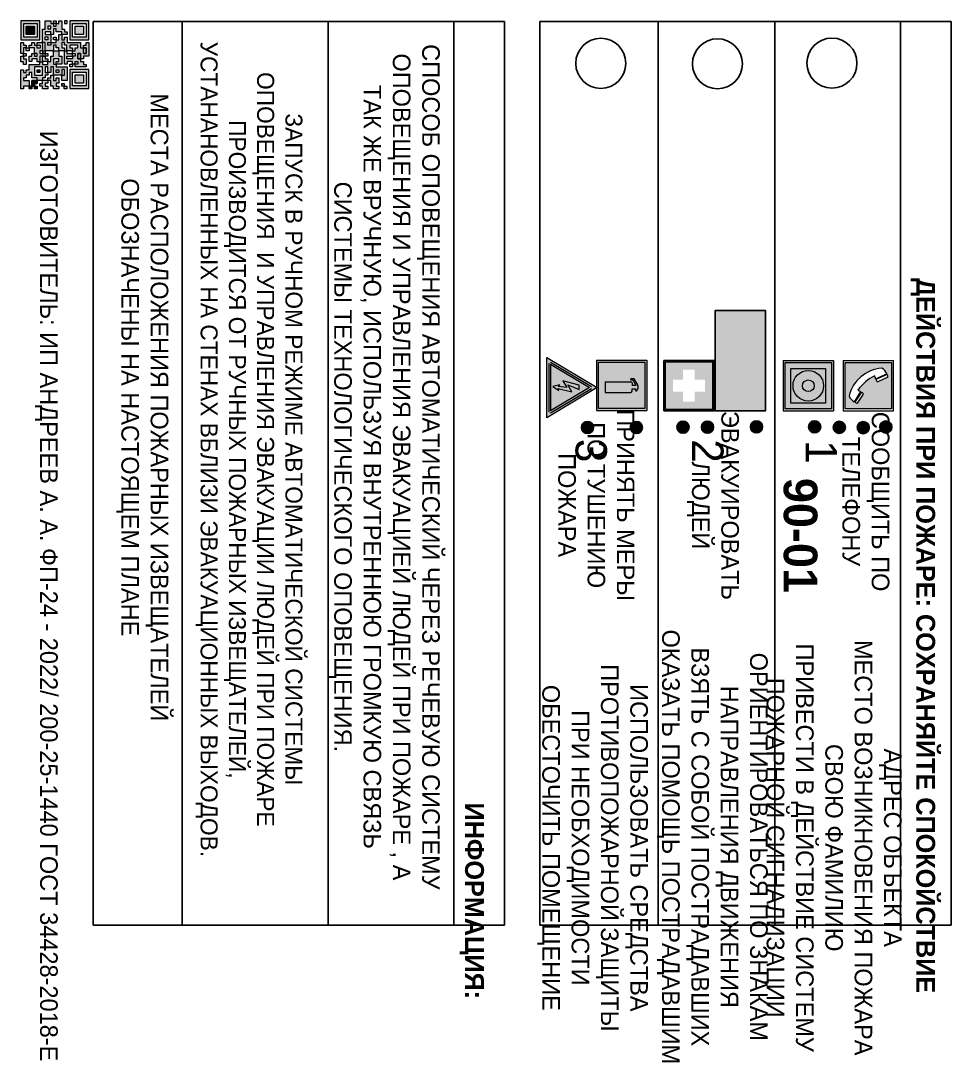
# Model space of a CAD drawing. Header units: millimetres. Extents: x 13114 to 67229, y 22859 to 38520.
# Drawn here: x 17780.3 to 17928.4, y 30701.9 to 30867.6 of the extents above; entities that cross this region are included whole.
import ezdxf

# ---------------------------------------------------------------- set-up
doc = ezdxf.new("R2010")
doc.units = ezdxf.units.MM
doc.styles.add('обычный', font='arial.ttf')

# ---------------------------------------------------------------- blocks, each defined once
blk = doc.blocks.new('A$C3E6D3DDE')
at = {"lineweight": 5}
h = blk.add_hatch(color=40, dxfattribs=at)
h.paths.add_polyline_path([(24.1, 1.45), (16.46, -11.35), (31.74, -11.35)])
h.paths.add_polyline_path([(24.09, -0.46), (30.03, -10.41), (18.14, -10.41)], flags=16)
h.paths.add_polyline_path([(24.54, -3.08), (23.41, -6.02), (25.13, -5.01), (24.33, -8.5), (24.82, -8.27), (23.79, -9.86), (23.4, -8.04), (23.8, -8.43), (24.04, -6.29), (22.39, -7.25), (23.44, -3.08)], flags=0)
h = blk.add_hatch(color=256, dxfattribs=at)
h.paths.add_polyline_path([(24.37, 0.03, 0.567511), (23.82, 0.03), (17.59, -10.4, 0.582454), (17.86, -10.88), (30.32, -10.88, 0.582149), (30.6, -10.4)])
h.paths.add_polyline_path([(24.09, -0.46), (18.14, -10.41), (30.03, -10.41)], flags=16)
h.paths.add_polyline_path([(24.54, -3.08), (23.41, -6.02), (25.13, -5.01), (24.33, -8.5), (24.82, -8.27), (23.79, -9.86), (23.4, -8.04), (23.8, -8.43), (24.04, -6.29), (22.39, -7.25), (23.44, -3.08)], flags=0)
h = blk.add_hatch(color=40, dxfattribs=at)
h.paths.add_polyline_path([(24.09, -0.46), (18.14, -10.41), (30.03, -10.41)])
h.paths.add_polyline_path([(24.82, -8.27), (23.79, -9.86), (23.4, -8.04), (23.8, -8.43), (24.04, -6.29), (22.39, -7.25), (23.44, -3.08), (24.54, -3.08), (23.41, -6.02), (25.13, -5.01), (24.33, -8.5)], flags=16)
at = {"color": 40, "lineweight": 5}
for p, q in [((16.46, -11.35), (24.1, 1.45)), ((24.1, 1.45), (31.74, -11.35))]:
    blk.add_line(p, q, dxfattribs=at)
at = {"lineweight": 5}
for p, q in [((17.59, -10.4), (23.82, 0.03)), ((24.37, 0.03), (30.6, -10.4)), ((18.14, -10.41), (24.09, -0.46)), ((24.09, -0.46), (30.03, -10.41)), ((23.44, -3.08), (22.39, -7.25)), ((23.41, -6.02), (24.54, -3.08)), ((25.13, -5.01), (23.41, -6.02)), ((24.54, -3.08), (23.44, -3.08)), ((24.33, -8.5), (25.13, -5.01)), ((22.39, -7.25), (24.04, -6.29)), ((24.04, -6.29), (23.8, -8.43)), ((18.14, -10.41), (30.03, -10.41)), ((23.8, -8.43), (23.4, -8.04)), ((23.4, -8.04), (23.79, -9.86)), ((23.79, -9.86), (24.82, -8.27)), ((24.82, -8.27), (24.33, -8.5)), ((17.86, -10.88), (30.32, -10.88))]:
    blk.add_line(p, q, dxfattribs=at)
at = {"color": 50, "lineweight": 5}
blk.add_line((31.74, -11.35), (16.46, -11.35), dxfattribs=at)
blk = doc.blocks.new('A$C456E1F9C')
at = {"lineweight": 5}
h = blk.add_hatch(color=242, dxfattribs=at)
h.paths.add_polyline_path([(0.51, -1.47), (0.51, -13.26), (12.29, -13.26), (12.29, -1.47)])
h.paths.add_polyline_path([(5.42, -4.95, -0.254479), (4.78, -5.4), (3.52, -2.53, -0.209735), (4.23, -2.4)], flags=16)
h.paths.add_polyline_path([(8.53, -8.6), (10.87, -10.17), (10.54, -10.76), (8.03, -9.13, -0.192251)], flags=16)
h.paths.add_polyline_path([(4.61, -5.49, 0.005518), (3.87, -5.72, 0.128647), (7.49, -10.01, 0.00809), (7.83, -9.33), (10.47, -10.97, -0.16736), (8.99, -12.25, -0.327862), (1.95, -3.95, -0.166952), (3.36, -2.62)], flags=16)
at = {"color": 242, "lineweight": 5}
for p, q in [((0, -13.77), (0, -0.97)), ((12.8, -0.97), (0, -0.97)), ((4.61, -5.49), (3.36, -2.62)), ((3.52, -2.53), (4.78, -5.4)), ((4.23, -2.4), (5.42, -4.95)), ((12.8, -13.77), (12.8, -0.97)), ((7.83, -9.33), (10.47, -10.97)), ((8.03, -9.13), (10.54, -10.76)), ((10.81, -10.12), (8.53, -8.6)), ((10.54, -10.76), (10.8, -10.3)), ((10.8, -10.3), (10.81, -10.12)), ((0, -13.77), (12.8, -13.77))]:
    blk.add_line(p, q, dxfattribs=at)
blk.add_lwpolyline([(0.51, -1.47), (12.29, -1.47), (12.29, -13.26), (0.51, -13.26)], close=True, dxfattribs=at)
for centre, radius, start, end in [((4.59, -5.34), 2.99, 114.2845, 152.1974), ((4.02, -3.27), 0.891, 76.3284, 123.7092), ((11.12, -3.31), 9.19, 183.9915, 256.6009), ((4.68, -4.59), 0.824, 276.9621, 334.0723), ((14.98, -39.1), 35.17, 107.1487, 108.4135), ((13.86, -0.94), 11.08, 205.5536, 234.8762), ((-13.31, 0.8), 23.44, 332.5487, 334.4027), ((8.94, -9.5), 0.989, 114.4092, 157.9388), ((7.87, -9.46), 3, 291.9291, 329.9329)]:
    blk.add_arc(centre, radius, start, end, dxfattribs=at)
blk = doc.blocks.new('A$C54414219')
at = {"true_color": 0xffffff}
h = blk.add_hatch(color=7, dxfattribs=at)
h.paths.add_polyline_path([(2.39, -9.45), (2.39, -18.3), (11.23, -18.3), (11.23, -9.45)], flags=0)
h.paths.add_polyline_path([(10.71, -13.87, -1), (2.92, -13.87, -1)], flags=0)
h.paths.add_polyline_path([(8.3, -13.87, -1), (5.33, -13.87, -1)], flags=0)
h.paths.add_polyline_path([(0.41, -7.47), (0.41, -20.27), (13.21, -20.27), (13.21, -7.47)])
h.paths.add_polyline_path([(0.92, -19.77), (12.71, -19.77), (12.71, -7.98), (0.92, -7.98)], flags=16)
h.paths.add_polyline_path([(11.23, -9.45), (11.23, -18.3), (2.39, -18.3), (2.39, -9.45)], flags=0)
at = {"lineweight": 5}
h = blk.add_hatch(color=242, dxfattribs=at)
h.paths.add_polyline_path([(12.71, -7.98), (0.92, -7.98), (0.92, -19.77), (12.71, -19.77)])
h.paths.add_polyline_path([(11.23, -18.3), (2.39, -18.3), (2.39, -9.45), (11.23, -9.45)], flags=16)
h.paths.add_polyline_path([(10.71, -13.87, -1), (2.92, -13.87, -1)], flags=0)
h.paths.add_polyline_path([(8.3, -13.87, -1), (5.33, -13.87, -1)], flags=0)
at = {"true_color": 0xffffff}
h = blk.add_hatch(color=7, dxfattribs=at)
h.paths.add_polyline_path([(2.39, -9.45), (2.39, -18.3), (11.23, -18.3), (11.23, -9.45)])
h.paths.add_polyline_path([(10.71, -13.87, -1), (2.92, -13.87, -1)], flags=16)
h.paths.add_polyline_path([(8.3, -13.87, -1), (5.33, -13.87, -1)], flags=0)
at = {"lineweight": 5}
h = blk.add_hatch(color=242, dxfattribs=at)
h.paths.add_polyline_path([(2.92, -13.87, 1), (10.71, -13.87, 1)])
h.paths.add_polyline_path([(8.3, -13.87, -1), (5.33, -13.87, -1)], flags=16)
at = {"color": 242, "lineweight": 5}
for p, q in [((0.41, -20.27), (0.41, -7.47)), ((0.41, -7.47), (13.21, -7.47)), ((0.41, -7.47), (13.21, -7.47)), ((13.21, -20.27), (13.21, -7.47)), ((0.41, -20.27), (13.21, -20.27))]:
    blk.add_line(p, q, dxfattribs=at)
for points in [[(0.92, -7.98), (12.71, -7.98), (12.71, -19.77), (0.92, -19.77)], [(2.39, -9.45), (11.23, -9.45), (11.23, -18.3), (2.39, -18.3)]]:
    blk.add_lwpolyline(points, close=True, dxfattribs=at)
for radius in [3.89, 1.49]:
    blk.add_circle((6.81, -13.87), radius, dxfattribs=at)
blk = doc.blocks.new('A$C32E8229D')
at = {"true_color": 0xffffff}
blk.add_hatch(color=7, dxfattribs=at).paths.add_polyline_path([(0, 0), (0, -8), (16, -8), (16, 0)])
h = blk.add_hatch(color=126)
h.paths.add_polyline_path([(0.2, -0.2), (15.8, -0.2), (15.8, -7.8), (0.2, -7.8)])
h.paths.add_polyline_path([(13.49, -2.05), (12.08, -2.05), (11.37, -2.63, 0.162397), (11.29, -2.84), (11.29, -3.63), (10.35, -3.63), (10.35, -4.05), (11.68, -4.05), (11.68, -3.48), (12.26, -4.28), (11.29, -5.1), (11.29, -6.78), (11.85, -6.78), (11.85, -5.44), (12.8, -4.64), (12.8, -5.94), (14.46, -5.94), (14.46, -5.39), (13.45, -5.39), (13.45, -3.97), (12.46, -2.59), (13.15, -2.59), (13.69, -3.34), (14.18, -3)], flags=16)
h.paths.add_polyline_path([(10.74, -1.82, 1), (11.8, -1.82, 1)], flags=16)
h.paths.add_polyline_path([(9.39, -3.59), (5.99, -3.59), (6.56, -3.03), (5.91, -3.03), (5.1, -3.83), (5.91, -4.64), (6.56, -4.64), (5.99, -4.09), (9.39, -4.09)], flags=16)
h.paths.add_polyline_path([(4.29, -1.08), (1.72, -1.08), (1.72, -6.6), (4.29, -6.6)], flags=16)
at = {"color": 126}
blk.add_lwpolyline([(16, -8), (0, -8), (0, 0), (16, 0)], close=True, dxfattribs=at)
blk = doc.blocks.new('A$C18900ED3')
h = blk.add_hatch(color=126)
h.paths.add_polyline_path([(-0.18, -0.18), (-7.02, -0.18), (-7.02, -7.02), (-0.18, -7.02)])
h.paths.add_polyline_path([(-5.89, -4.46), (-5.89, -2.77), (-4.46, -2.77), (-4.46, -1.31), (-2.77, -1.31), (-2.77, -2.77), (-1.33, -2.77), (-1.33, -4.46), (-2.77, -4.46), (-2.77, -5.89), (-4.46, -5.89), (-4.46, -4.46)], flags=16)
at = {"color": 126}
for p, q in [((-7.2, 0), (-7.2, -7.2)), ((0, 0), (-7.2, 0)), ((0, -7.2), (0, 0)), ((-7.02, -7.02), (-7.02, -0.18)), ((-7.02, -0.18), (-0.18, -0.18)), ((-0.18, -0.18), (-0.18, -7.02)), ((-7.2, -7.2), (0, -7.2)), ((-0.18, -7.02), (-7.02, -7.02))]:
    blk.add_line(p, q, dxfattribs=at)
blk = doc.blocks.new('A$C3AD82952')
at = {"true_color": 0xf5f5ff}
h = blk.add_hatch(color=7, dxfattribs=at)
h.dxf.hatch_style = 1
h.paths.add_polyline_path([(8.21, 8.73, 0.414214), (7.89, 9.05), (7.22, 9.05), (7.22, 9.92), (7.59, 9.92, 1), (7.57, 10.36), (7.22, 10.36), (7.22, 10.6), (6.43, 10.6), (6.43, 10.36), (6.01, 10.36), (4.74, 9.59), (4.74, 8.69), (4.98, 8.73), (4.98, 9.26), (6.12, 9.91), (6.43, 9.91), (6.43, 9.05), (5.76, 9.05, 0.414214), (5.44, 8.73), (5.44, 2.2), (8.21, 2.2)], flags=0)
h.paths.add_polyline_path([(12.8, 12.8), (0, 12.8), (0, 0), (12.8, 0)])
h.paths.add_polyline_path([(0.51, 12.29), (12.29, 12.29), (12.29, 0.51), (0.51, 0.51)], flags=16)
h.paths.add_polyline_path([(4.74, 9.59), (6.01, 10.36), (6.43, 10.36), (6.43, 10.6), (7.22, 10.6), (7.22, 10.36), (7.59, 10.36, -0.94586), (7.59, 9.92), (7.22, 9.92), (7.22, 9.05), (7.89, 9.05, -0.414214), (8.21, 8.73), (8.21, 2.2), (5.44, 2.2), (5.44, 8.73, -0.414214), (5.76, 9.05), (6.43, 9.05), (6.43, 9.91), (6.12, 9.91), (4.98, 9.26), (4.98, 8.73), (4.74, 8.69)], flags=0)
h = blk.add_hatch(color=242)
h.dxf.hatch_style = 1
h.paths.add_polyline_path([(12.29, 12.29), (0.51, 12.29), (0.51, 0.51), (12.29, 0.51)])
h.paths.add_polyline_path([(4.74, 8.69), (4.74, 9.59), (6.01, 10.36), (6.43, 10.36), (6.43, 10.6), (7.22, 10.6), (7.22, 10.36), (7.59, 10.36, -0.94586), (7.59, 9.92), (7.22, 9.92), (7.22, 9.05), (7.89, 9.05, -0.414214), (8.21, 8.73), (8.21, 2.2), (5.44, 2.2), (5.44, 8.73, -0.414214), (5.76, 9.05), (6.43, 9.05), (6.43, 9.91), (6.12, 9.91), (4.98, 9.26), (4.98, 8.73)], flags=16)
h = blk.add_hatch(color=7, dxfattribs=at)
h.dxf.hatch_style = 1
h.paths.add_polyline_path([(8.21, 8.73, 0.414214), (7.89, 9.05), (7.22, 9.05), (7.22, 9.92), (7.59, 9.92, 1), (7.57, 10.36), (7.22, 10.36), (7.22, 10.6), (6.43, 10.6), (6.43, 10.36), (6.01, 10.36), (4.74, 9.59), (4.74, 8.69), (4.98, 8.73), (4.98, 9.26), (6.12, 9.91), (6.43, 9.91), (6.43, 9.05), (5.76, 9.05, 0.414214), (5.44, 8.73), (5.44, 2.2), (8.21, 2.2)])
at = {"color": 242, "lineweight": 5}
for p, q in [((0, 0), (0, 12.8)), ((0, 12.8), (12.8, 12.8)), ((12.8, 0), (12.8, 12.8)), ((6.01, 10.36), (4.74, 9.59)), ((4.74, 9.59), (4.74, 8.69)), ((4.74, 8.69), (4.98, 8.73)), ((4.98, 9.26), (6.12, 9.91)), ((4.98, 8.73), (4.98, 9.26)), ((5.44, 2.2), (5.44, 8.73)), ((5.76, 9.05), (6.43, 9.05)), ((6.01, 10.36), (6.43, 10.36)), ((6.12, 9.91), (6.43, 9.91)), ((7.22, 10.6), (6.43, 10.6)), ((6.43, 10.6), (6.43, 10.36)), ((6.43, 9.91), (6.43, 9.05)), ((7.22, 10.36), (7.22, 10.6)), ((7.59, 10.36), (7.22, 10.36)), ((7.22, 9.05), (7.22, 9.92)), ((7.59, 9.92), (7.22, 9.92)), ((7.89, 9.05), (7.22, 9.05)), ((8.21, 2.2), (8.21, 8.73)), ((0, 0), (12.8, 0)), ((5.44, 2.2), (8.21, 2.2))]:
    blk.add_line(p, q, dxfattribs=at)
blk.add_lwpolyline([(0.51, 12.29), (12.29, 12.29), (12.29, 0.51), (0.51, 0.51)], close=True, dxfattribs=at)
for centre, radius, start, end in [((5.76, 8.73), 0.32, 90, 180), ((7.58, 10.14), 0.223, 273.1875, 86.8125), ((7.89, 8.73), 0.32, 0, 90)]:
    blk.add_arc(centre, radius, start, end, dxfattribs=at)
blk = doc.blocks.new('QR')
at = {"lineweight": 0}
h = blk.add_hatch(color=256, dxfattribs=at)
h.dxf.hatch_style = 1
h.paths.add_polyline_path([(9241.16, 2687.38), (9242.01, 2687.38), (9242.01, 2687.83), (9241.59, 2687.83), (9241.59, 2688.68), (9239.45, 2688.68), (9239.45, 2688.25), (9239.86, 2688.25), (9239.86, 2687.83), (9240.29, 2687.83), (9240.29, 2688.25), (9241.16, 2688.25), (9241.16, 2687.83), (9240.29, 2687.83), (9240.29, 2687.38), (9239.45, 2687.38), (9239.45, 2685.22), (9238.57, 2685.22), (9238.57, 2684.8), (9239.02, 2684.8), (9239.02, 2684.37), (9238.13, 2684.37), (9238.13, 2683.92), (9239.02, 2683.92), (9239.02, 2683.5), (9239.44, 2683.5), (9239.44, 2682.64), (9239.87, 2682.64), (9239.87, 2682.18), (9239.44, 2682.18), (9239.44, 2682.64), (9238.13, 2682.64), (9238.13, 2681.76), (9237.71, 2681.76), (9237.71, 2682.64), (9238.13, 2682.64), (9238.13, 2683.07), (9237.27, 2683.07), (9237.27, 2683.51), (9237.71, 2683.51), (9237.71, 2684.37), (9238.13, 2684.37), (9238.13, 2685.22), (9237.71, 2685.22), (9237.71, 2684.8), (9237.28, 2684.8), (9237.28, 2684.38), (9235.98, 2684.38), (9235.98, 2683.92), (9236.4, 2683.92), (9236.4, 2683.49), (9236.84, 2683.49), (9236.84, 2683.07), (9236.4, 2683.07), (9236.4, 2682.64), (9235.98, 2682.64), (9235.98, 2681.76), (9237.29, 2681.76), (9237.29, 2681.33), (9239.43, 2681.33), (9239.43, 2681.76), (9240.74, 2681.76), (9240.74, 2683.05), (9239.87, 2683.05), (9239.87, 2683.5), (9240.29, 2683.5), (9240.29, 2683.91), (9240.74, 2683.91), (9240.74, 2684.81), (9240.29, 2684.81), (9240.29, 2684.79), (9240.29, 2684.37), (9239.45, 2684.37), (9239.45, 2684.8), (9239.87, 2684.8), (9239.87, 2685.21), (9240.74, 2685.21), (9240.74, 2686.1), (9240.29, 2686.1), (9240.29, 2685.64), (9239.86, 2685.64), (9239.86, 2686.95), (9240.29, 2686.95), (9240.29, 2686.52), (9240.74, 2686.52), (9240.74, 2686.1), (9241.16, 2686.1), (9241.16, 2686.53), (9241.59, 2686.53), (9241.59, 2686.1), (9242.02, 2686.1), (9242.02, 2685.21), (9241.59, 2685.21), (9241.59, 2686.1), (9241.16, 2686.1), (9241.16, 2685.21), (9240.74, 2685.21), (9240.74, 2684.81), (9242.89, 2684.81), (9242.89, 2685.22), (9242.47, 2685.22), (9242.47, 2686.11), (9242.89, 2686.11), (9242.89, 2686.52), (9242.46, 2686.52), (9242.46, 2686.95), (9242.89, 2686.95), (9242.89, 2686.52), (9243.32, 2686.52), (9243.32, 2688.26), (9242.9, 2688.26), (9242.9, 2687.83), (9242.47, 2687.83), (9242.47, 2687.38), (9242.01, 2687.38), (9242.01, 2686.94), (9241.16, 2686.94)])
h.paths.add_polyline_path([(9239.02, 2682.18), (9239.02, 2681.76), (9238.54, 2681.76), (9238.54, 2682.18)], flags=16)
h.paths.add_polyline_path([(9237.27, 2682.65), (9237.27, 2682.19), (9236.83, 2682.19), (9236.83, 2682.65)], flags=16)
h = blk.add_hatch(color=256, dxfattribs=at)
h.dxf.hatch_style = 1
h.paths.add_polyline_path([(9238.15, 2687.83), (9236.83, 2687.83), (9236.83, 2686.52), (9238.15, 2686.52)], flags=0)
h.paths.add_polyline_path([(9239.01, 2685.65), (9239.01, 2688.68), (9235.98, 2688.68), (9235.98, 2685.65)])
h.paths.add_polyline_path([(9236.41, 2686.1), (9236.41, 2688.26), (9238.56, 2688.26), (9238.56, 2686.1)], flags=16)
h.paths.add_polyline_path([(9236.83, 2686.52), (9236.83, 2687.83), (9238.15, 2687.83), (9238.15, 2686.52)], flags=0)
h = blk.add_hatch(color=256, dxfattribs=at)
h.dxf.hatch_style = 1
h.paths.add_polyline_path([(9238.15, 2686.52), (9238.15, 2687.83), (9236.83, 2687.83), (9236.83, 2686.52)])
h.paths.add_polyline_path([(9245.91, 2686.52), (9245.91, 2687.83), (9244.59, 2687.83), (9244.59, 2686.52)], flags=0)
h.paths.add_polyline_path([(9246.77, 2685.65), (9246.77, 2688.68), (9243.74, 2688.68), (9243.74, 2685.65)])
h.paths.add_polyline_path([(9244.17, 2686.1), (9244.17, 2688.26), (9246.32, 2688.26), (9246.32, 2686.1)], flags=16)
h.paths.add_polyline_path([(9244.59, 2686.52), (9244.59, 2687.83), (9245.91, 2687.83), (9245.91, 2686.52)], flags=0)
h = blk.add_hatch(color=256, dxfattribs=at)
h.dxf.hatch_style = 1
h.paths.add_polyline_path([(9240.75, 2681.76), (9240.75, 2681.35), (9241.17, 2681.35), (9241.17, 2681.76)])
h.paths.add_polyline_path([(9241.6, 2682.18), (9241.17, 2682.18), (9241.17, 2681.76), (9241.6, 2681.76)])
h.paths.add_polyline_path([(9242.47, 2681.34), (9242.47, 2682.19), (9242.02, 2682.19), (9242.02, 2681.76), (9241.6, 2681.76), (9241.6, 2681.34)])
h.paths.add_polyline_path([(9239.87, 2678.3), (9239.44, 2678.3), (9239.44, 2677.89), (9241.17, 2677.89), (9241.17, 2678.3), (9240.28, 2678.3), (9240.28, 2678.73), (9239.87, 2678.73)])
h.paths.add_polyline_path([(9240.75, 2678.73), (9240.75, 2679.19), (9240.28, 2679.19), (9240.28, 2678.73)])
h.paths.add_polyline_path([(9241.6, 2678.73), (9241.17, 2678.73), (9241.17, 2678.3), (9241.6, 2678.3)])
h.paths.add_polyline_path([(9242.02, 2678.3), (9241.6, 2678.3), (9241.6, 2677.89), (9242.48, 2677.89), (9242.48, 2678.31), (9242.9, 2678.31), (9242.9, 2678.73), (9242.02, 2678.73)])
h.paths.add_polyline_path([(9246.36, 2684.37), (9246.36, 2684.79), (9245.93, 2684.79), (9245.93, 2684.37)])
h.paths.add_polyline_path([(9246.78, 2685.2), (9246.36, 2685.2), (9246.36, 2684.79), (9246.78, 2684.79)])
h.paths.add_polyline_path([(9245.91, 2687.83), (9244.59, 2687.83), (9244.59, 2686.52), (9245.91, 2686.52)])
h = blk.add_hatch(color=256, dxfattribs=at)
h.dxf.hatch_style = 1
h.paths.add_polyline_path([(9243.32, 2686.11), (9242.89, 2686.11), (9242.89, 2685.64), (9243.32, 2685.64)])
h.paths.add_polyline_path([(9239.02, 2683.07), (9239.02, 2683.5), (9238.56, 2683.5), (9238.56, 2683.07)])
h.paths.add_polyline_path([(9236.4, 2684.8), (9236.4, 2685.22), (9235.98, 2685.22), (9235.98, 2684.8)])
h.paths.add_polyline_path([(9236.4, 2683.07), (9236.4, 2683.49), (9235.98, 2683.49), (9235.98, 2683.07)])
h = blk.add_hatch(color=256, dxfattribs=at)
h.dxf.hatch_style = 1
h.paths.add_polyline_path([(9243.32, 2682.64), (9243.32, 2683.07), (9244.62, 2683.07), (9244.62, 2684.37), (9243.74, 2684.37), (9243.74, 2684.8), (9244.62, 2684.8), (9244.62, 2684.37), (9245.48, 2684.37), (9245.48, 2685.22), (9243.32, 2685.22), (9243.32, 2683.5), (9242.89, 2683.5), (9242.89, 2683.06), (9242.01, 2683.06), (9242.01, 2683.91), (9242.47, 2683.91), (9242.47, 2683.5), (9242.89, 2683.5), (9242.89, 2684.38), (9241.59, 2684.38), (9241.59, 2683.91), (9240.74, 2683.91), (9240.74, 2683.05), (9241.59, 2683.05), (9241.59, 2682.64), (9242.47, 2682.64), (9242.47, 2682.19), (9242.91, 2682.19), (9242.91, 2681.34), (9242.48, 2681.34), (9242.48, 2680.91), (9242.91, 2680.91), (9242.91, 2679.17), (9243.75, 2679.17), (9243.75, 2678.73), (9244.2, 2678.73), (9244.2, 2678.3), (9243.75, 2678.3), (9243.75, 2677.88), (9246.78, 2677.88), (9246.78, 2678.3), (9246.35, 2678.3), (9246.35, 2679.19), (9245.48, 2679.19), (9245.48, 2678.31), (9245.05, 2678.31), (9245.05, 2678.73), (9244.62, 2678.73), (9244.62, 2679.19), (9244.2, 2679.19), (9244.2, 2679.61), (9245.05, 2679.61), (9245.05, 2680.46), (9245.48, 2680.46), (9245.48, 2681.34), (9245.04, 2681.34), (9245.04, 2681.76), (9244.63, 2681.76), (9244.63, 2682.19), (9244.21, 2682.19), (9244.21, 2681.76), (9243.32, 2681.76), (9243.32, 2682.19), (9244.21, 2682.19), (9244.21, 2682.64)])
h.paths.add_polyline_path([(9243.75, 2683.49), (9243.75, 2683.92), (9244.21, 2683.92), (9244.21, 2683.49)], flags=16)
h.paths.add_polyline_path([(9243.32, 2681.34), (9244.63, 2681.34), (9244.63, 2680.04), (9243.32, 2680.04)], flags=16)
h.paths.add_polyline_path([(9243.76, 2680.89), (9244.18, 2680.89), (9244.18, 2680.48), (9243.76, 2680.48)], flags=0)
h = blk.add_hatch(color=256, dxfattribs=at)
h.dxf.hatch_style = 1
h.paths.add_polyline_path([(9246.36, 2683.07), (9246.78, 2683.07), (9246.78, 2683.92), (9246.36, 2683.92), (9246.36, 2683.49), (9245.92, 2683.49), (9245.92, 2683.92), (9245.06, 2683.92), (9245.06, 2683.49), (9245.48, 2683.49), (9245.48, 2683.07), (9244.62, 2683.07), (9244.62, 2682.65), (9245.05, 2682.65), (9245.05, 2682.18), (9245.48, 2682.18), (9245.48, 2682.65), (9246.36, 2682.65)])
h.paths.add_polyline_path([(9246.78, 2682.18), (9246.36, 2682.18), (9246.36, 2681.75), (9245.92, 2681.75), (9245.92, 2682.18), (9245.48, 2682.18), (9245.48, 2681.34), (9245.48, 2681.34), (9245.94, 2681.34), (9245.94, 2680.91), (9246.36, 2680.91), (9246.36, 2681.34), (9246.78, 2681.34)])
h = blk.add_hatch(color=256, dxfattribs=at)
h.dxf.hatch_style = 1
h.paths.add_polyline_path([(9235.98, 2680.9), (9235.98, 2677.86), (9239.02, 2677.86), (9239.02, 2680.9)])
h.paths.add_polyline_path([(9238.57, 2680.48), (9238.57, 2678.32), (9236.41, 2678.32), (9236.41, 2680.48)], flags=16)
h.paths.add_polyline_path([(9238.15, 2680.05), (9238.15, 2678.74), (9236.83, 2678.74), (9236.83, 2680.05)], flags=0)
h = blk.add_hatch(color=256, dxfattribs=at)
h.dxf.hatch_style = 1
h.paths.add_polyline_path([(9242.02, 2680.46), (9242.48, 2680.46), (9242.48, 2680.91), (9241.58, 2680.91), (9241.58, 2681.35), (9241.17, 2681.35), (9241.17, 2680.91), (9240.75, 2680.91), (9240.75, 2681.33), (9239.43, 2681.33), (9239.43, 2680.46), (9239.86, 2680.46), (9239.86, 2680.92), (9240.3, 2680.92), (9240.3, 2680.46), (9239.86, 2680.46), (9239.86, 2680.04), (9239.44, 2680.04), (9239.44, 2679.62), (9239.86, 2679.62), (9239.86, 2679.19), (9240.29, 2679.19), (9240.29, 2680.03), (9241.18, 2680.03), (9241.18, 2680.47), (9241.6, 2680.47), (9241.6, 2680.03), (9241.18, 2680.03), (9241.18, 2679.61), (9241.6, 2679.61), (9241.6, 2679.19), (9242.47, 2679.19), (9242.47, 2679.6), (9242.02, 2679.6)])
h = blk.add_hatch(color=256, dxfattribs=at)
h.dxf.hatch_style = 1
h.paths.add_polyline_path([(9244.18, 2680.48), (9244.18, 2680.89), (9243.76, 2680.89), (9243.76, 2680.48)])
h = blk.add_hatch(color=256, dxfattribs=at)
h.dxf.hatch_style = 1
h.paths.add_polyline_path([(9238.15, 2680.05), (9236.83, 2680.05), (9236.83, 2678.74), (9238.15, 2678.74)])
h = blk.add_hatch(color=256, dxfattribs=at)
h.dxf.hatch_style = 1
h.paths.add_polyline_path([(9245.93, 2680.04), (9245.93, 2680.46), (9245.48, 2680.46), (9245.48, 2679.62), (9246.35, 2679.62), (9246.35, 2680.04)])
h.paths.add_polyline_path([(9246.78, 2680.04), (9246.78, 2680.46), (9246.35, 2680.46), (9246.35, 2680.04)])
h.paths.add_polyline_path([(9246.78, 2679.18), (9246.78, 2679.62), (9246.35, 2679.62), (9246.35, 2679.18)])
for points in [[(9237.71, 2685.22), (9238.13, 2685.22), (9238.13, 2684.37), (9237.71, 2684.37), (9237.71, 2683.51), (9237.27, 2683.51), (9237.27, 2683.07), (9238.13, 2683.07), (9238.13, 2682.64), (9237.71, 2682.64), (9237.71, 2681.76), (9238.13, 2681.76), (9238.13, 2682.64), (9239.44, 2682.64), (9239.44, 2683.5), (9239.02, 2683.5), (9239.02, 2683.07), (9238.56, 2683.07), (9238.56, 2683.5), (9239.02, 2683.5), (9239.02, 2683.92), (9238.13, 2683.92), (9238.13, 2684.37), (9239.02, 2684.37), (9239.02, 2684.8), (9238.57, 2684.8), (9238.57, 2685.22), (9239.45, 2685.22), (9239.45, 2687.38), (9240.29, 2687.38), (9240.29, 2687.83), (9239.86, 2687.83), (9239.86, 2688.25), (9239.45, 2688.25), (9239.45, 2688.68), (9241.59, 2688.68), (9241.59, 2687.83), (9242.01, 2687.83), (9242.01, 2687.38), (9242.47, 2687.38), (9242.47, 2687.83), (9242.9, 2687.83), (9242.9, 2688.26), (9243.32, 2688.26), (9243.32, 2686.52), (9242.89, 2686.52), (9242.89, 2686.11), (9243.32, 2686.11), (9243.32, 2685.64), (9242.89, 2685.64), (9242.89, 2686.11), (9242.47, 2686.11), (9242.47, 2685.22), (9242.89, 2685.22), (9242.89, 2684.81), (9240.74, 2684.81), (9240.74, 2683.91), (9241.59, 2683.91), (9241.59, 2684.38), (9242.89, 2684.38), (9242.89, 2683.5), (9242.47, 2683.5), (9242.47, 2683.91), (9242.01, 2683.91), (9242.01, 2683.06), (9242.89, 2683.06), (9242.89, 2683.5), (9243.32, 2683.5), (9243.32, 2685.22), (9245.48, 2685.22), (9245.48, 2684.37), (9244.62, 2684.37), (9244.62, 2683.07), (9245.48, 2683.07), (9245.48, 2683.49), (9245.06, 2683.49), (9245.06, 2683.92), (9245.92, 2683.92), (9245.92, 2683.49), (9246.36, 2683.49), (9246.36, 2683.92), (9246.78, 2683.92), (9246.78, 2683.07), (9246.36, 2683.07), (9246.36, 2682.65), (9245.48, 2682.65), (9245.48, 2682.18), (9245.92, 2682.18), (9245.92, 2681.75), (9246.36, 2681.75), (9246.36, 2682.18), (9246.78, 2682.18), (9246.78, 2681.34), (9246.36, 2681.34), (9246.36, 2680.91), (9245.94, 2680.91), (9245.94, 2681.34), (9245.48, 2681.34), (9245.48, 2680.46), (9245.93, 2680.46), (9245.93, 2680.04), (9246.35, 2680.04), (9246.35, 2680.46), (9246.78, 2680.46), (9246.78, 2680.04), (9246.78, 2680.04), (9246.35, 2680.04), (9246.35, 2679.62), (9246.78, 2679.62), (9246.78, 2679.18), (9246.35, 2679.18), (9246.35, 2678.3), (9246.78, 2678.3), (9246.78, 2677.88), (9243.75, 2677.88), (9243.75, 2678.3), (9244.2, 2678.3), (9244.2, 2678.73), (9243.75, 2678.73), (9243.75, 2679.17), (9242.91, 2679.17), (9242.91, 2680.91), (9242.48, 2680.91), (9242.48, 2680.46), (9242.02, 2680.46), (9242.02, 2679.6), (9242.47, 2679.6), (9242.47, 2679.19), (9241.6, 2679.19), (9241.6, 2679.61), (9241.18, 2679.61), (9241.18, 2680.03), (9240.29, 2680.03), (9240.29, 2679.19), (9240.75, 2679.19), (9240.75, 2678.73), (9240.28, 2678.73), (9240.28, 2678.3), (9241.17, 2678.3), (9241.17, 2678.73), (9241.6, 2678.73), (9241.6, 2678.3), (9242.02, 2678.3), (9242.02, 2678.73), (9242.9, 2678.73), (9242.9, 2678.31), (9242.48, 2678.31), (9242.48, 2677.89), (9241.6, 2677.89), (9241.6, 2678.3), (9241.17, 2678.3), (9241.17, 2677.89), (9239.44, 2677.89), (9239.44, 2678.3), (9239.87, 2678.3), (9239.87, 2678.73), (9240.28, 2678.73), (9240.28, 2679.19), (9240.29, 2679.19), (9239.86, 2679.19), (9239.86, 2679.62), (9239.44, 2679.62), (9239.44, 2680.04), (9239.86, 2680.04), (9239.86, 2680.46), (9239.43, 2680.46), (9239.43, 2681.33), (9237.29, 2681.33), (9237.29, 2681.76), (9235.98, 2681.76), (9235.98, 2682.64), (9236.4, 2682.64), (9236.4, 2683.07), (9235.98, 2683.07), (9235.98, 2683.49), (9236.4, 2683.49), (9236.4, 2683.92), (9235.98, 2683.92), (9235.98, 2684.38), (9237.28, 2684.38), (9237.28, 2684.8), (9237.71, 2684.8), (9237.71, 2685.22), (9237.92, 2685.22)], [(9240.74, 2686.1), (9240.74, 2686.52), (9240.29, 2686.52), (9240.29, 2686.95), (9239.86, 2686.95), (9239.86, 2685.64), (9240.29, 2685.64), (9240.29, 2686.1), (9240.74, 2686.1), (9240.74, 2686.52)], [(9240.74, 2685.21), (9239.87, 2685.21), (9239.87, 2684.8), (9239.45, 2684.8), (9239.45, 2684.37), (9240.29, 2684.37), (9240.29, 2684.79), (9240.29, 2684.81), (9240.74, 2684.81), (9240.74, 2685.21), (9239.87, 2685.21)], [(9244.62, 2684.37), (9244.62, 2684.8), (9243.74, 2684.8), (9243.74, 2684.37), (9244.62, 2684.37)], [(9240.74, 2683.05), (9240.74, 2681.76), (9239.43, 2681.76), (9239.43, 2681.33), (9240.75, 2681.33), (9240.75, 2681.35), (9240.75, 2680.91), (9241.17, 2680.91), (9241.17, 2681.35), (9241.58, 2681.35), (9241.58, 2680.91), (9242.48, 2680.91), (9242.48, 2681.34), (9242.91, 2681.34), (9242.91, 2682.19), (9242.47, 2682.19), (9242.47, 2682.64), (9241.59, 2682.64), (9241.59, 2683.05), (9240.74, 2683.05)], [(9240.74, 2683.91), (9240.29, 2683.91), (9240.29, 2683.5), (9239.87, 2683.5), (9239.87, 2683.05), (9240.74, 2683.05), (9240.74, 2683.91)], [(9244.62, 2683.07), (9243.32, 2683.07), (9243.32, 2682.64), (9244.21, 2682.64), (9244.21, 2682.19), (9243.32, 2682.19), (9243.32, 2681.76), (9244.21, 2681.76), (9244.21, 2682.19), (9244.63, 2682.19), (9244.63, 2681.76), (9245.04, 2681.76), (9245.04, 2681.34), (9245.48, 2681.34)], [(9245.48, 2682.18), (9245.05, 2682.18), (9245.05, 2682.65), (9244.62, 2682.65), (9244.62, 2683.07)], [(9239.86, 2680.46), (9239.86, 2680.92), (9240.3, 2680.92), (9240.3, 2680.46), (9239.86, 2680.46)], [(9241.6, 2681.76), (9242.02, 2681.76), (9242.02, 2682.19), (9242.47, 2682.19), (9242.47, 2681.34), (9241.6, 2681.34), (9241.6, 2681.76)], [(9245.48, 2682.18), (9245.48, 2681.34)], [(9245.48, 2680.46), (9245.05, 2680.46), (9245.05, 2679.61), (9244.2, 2679.61), (9244.2, 2679.19), (9244.62, 2679.19), (9244.62, 2678.73), (9245.05, 2678.73), (9245.05, 2678.31), (9245.48, 2678.31), (9245.48, 2679.19), (9246.35, 2679.19), (9246.35, 2679.07)], [(9246.35, 2679.62), (9245.48, 2679.62), (9245.48, 2680.46)], [(9245.48, 2680.46), (9245.48, 2679.62), (9246.35, 2679.62), (9246.35, 2680.04), (9245.93, 2680.04), (9245.93, 2680.46), (9245.48, 2680.46), (9245.48, 2679.62)], [(9246.35, 2679.62), (9246.35, 2679.18)]]:
    blk.add_lwpolyline(points, dxfattribs=at)
for points in [[(9235.98, 2685.65), (9239.01, 2685.65), (9239.01, 2688.68), (9235.98, 2688.68)], [(9236.41, 2688.26), (9238.56, 2688.26), (9238.56, 2686.1), (9236.41, 2686.1)], [(9236.83, 2687.83), (9238.15, 2687.83), (9238.15, 2686.52), (9236.83, 2686.52)], [(9240.29, 2687.83), (9241.16, 2687.83), (9241.16, 2688.25), (9240.29, 2688.25)], [(9240.29, 2688.25), (9241.16, 2688.25), (9241.16, 2687.83), (9240.29, 2687.83)], [(9243.74, 2685.65), (9246.77, 2685.65), (9246.77, 2688.68), (9243.74, 2688.68)], [(9244.17, 2688.26), (9246.32, 2688.26), (9246.32, 2686.1), (9244.17, 2686.1)], [(9244.59, 2687.83), (9245.91, 2687.83), (9245.91, 2686.52), (9244.59, 2686.52)], [(9241.16, 2686.1), (9240.74, 2686.1), (9240.74, 2685.21), (9241.16, 2685.21)], [(9242.01, 2687.38), (9241.16, 2687.38), (9241.16, 2686.94), (9242.01, 2686.94)], [(9241.16, 2687.38), (9242.01, 2687.38), (9242.01, 2686.94), (9241.16, 2686.94)], [(9241.16, 2686.53), (9241.59, 2686.53), (9241.59, 2686.1), (9241.16, 2686.1)], [(9241.59, 2686.1), (9242.02, 2686.1), (9242.02, 2685.21), (9241.59, 2685.21)], [(9242.89, 2686.52), (9242.46, 2686.52), (9242.46, 2686.95), (9242.89, 2686.95)], [(9235.98, 2684.8), (9236.4, 2684.8), (9236.4, 2685.22), (9235.98, 2685.22)], [(9245.93, 2684.79), (9246.36, 2684.79), (9246.36, 2684.37), (9245.93, 2684.37)], [(9246.36, 2685.2), (9246.78, 2685.2), (9246.78, 2684.79), (9246.36, 2684.79)], [(9236.4, 2683.07), (9236.84, 2683.07), (9236.84, 2683.49), (9236.4, 2683.49)], [(9236.83, 2682.19), (9237.27, 2682.19), (9237.27, 2682.65), (9236.83, 2682.65)], [(9239.44, 2682.64), (9239.87, 2682.64), (9239.87, 2682.18), (9239.44, 2682.18)], [(9243.75, 2683.92), (9244.21, 2683.92), (9244.21, 2683.49), (9243.75, 2683.49)], [(9235.98, 2677.86), (9239.02, 2677.86), (9239.02, 2680.9), (9235.98, 2680.9)], [(9238.54, 2682.18), (9239.02, 2682.18), (9239.02, 2681.76), (9238.54, 2681.76)], [(9240.75, 2681.76), (9241.17, 2681.76), (9241.17, 2681.35), (9240.75, 2681.35)], [(9241.17, 2682.18), (9241.6, 2682.18), (9241.6, 2681.76), (9241.17, 2681.76)], [(9243.32, 2680.04), (9244.63, 2680.04), (9244.63, 2681.34), (9243.32, 2681.34)], [(9243.76, 2680.89), (9244.18, 2680.89), (9244.18, 2680.48), (9243.76, 2680.48)], [(9236.41, 2680.48), (9238.57, 2680.48), (9238.57, 2678.32), (9236.41, 2678.32)], [(9236.83, 2680.05), (9238.15, 2680.05), (9238.15, 2678.74), (9236.83, 2678.74)], [(9241.18, 2680.03), (9241.6, 2680.03), (9241.6, 2680.47), (9241.18, 2680.47)]]:
    blk.add_lwpolyline(points, close=True, dxfattribs=at)

msp = doc.modelspace()

# ---------------------------------------------------------------- hatches: boundary and pattern name
at = {"lineweight": 0}
h = msp.add_hatch(color=256, dxfattribs=at)
h.dxf.hatch_style = 1
h.paths.add_polyline_path([(17870.49, 30803.86, 1), (17870.49, 30801.93, 1)])
h = msp.add_hatch(color=256, dxfattribs=at)
h.dxf.hatch_style = 1
h.paths.add_polyline_path([(17878.26, 30803.86, 1), (17878.26, 30801.93, 1)])
h = msp.add_hatch(color=256, dxfattribs=at)
h.dxf.hatch_style = 1
h.paths.add_polyline_path([(17885.68, 30803.92, 1), (17885.68, 30801.99, 1)])
h = msp.add_hatch(color=256, dxfattribs=at)
h.dxf.hatch_style = 1
h.paths.add_polyline_path([(17889.59, 30803.91, 1), (17889.59, 30801.98, 1)])
h = msp.add_hatch(color=256, dxfattribs=at)
h.dxf.hatch_style = 1
h.paths.add_polyline_path([(17897.37, 30803.95, 1), (17897.37, 30802.02, 1)])
h = msp.add_hatch(color=256, dxfattribs=at)
h.dxf.hatch_style = 1
h.paths.add_polyline_path([(17906.63, 30803.97, 1), (17906.63, 30802.03, 1)])
h = msp.add_hatch(color=256, dxfattribs=at)
h.dxf.hatch_style = 1
h.paths.add_polyline_path([(17910.56, 30803.88, 1), (17910.56, 30801.95, 1)])
h = msp.add_hatch(color=256, dxfattribs=at)
h.dxf.hatch_style = 1
h.paths.add_polyline_path([(17914.37, 30803.84, 1), (17914.37, 30801.91, 1)])
h = msp.add_hatch(color=256, dxfattribs=at)
h.dxf.hatch_style = 1
h.paths.add_polyline_path([(17917.96, 30803.95, 1), (17917.96, 30802.02, 1)])

# ---------------------------------------------------------------- linework, layer by layer
at = {"color": 0}
msp.add_lwpolyline([(17857.25, 30867.49), (17857.25, 30723.73), (17791.8, 30723.73), (17791.8, 30867.49)], close=True, dxfattribs=at)
for points in [[(17805.96, 30867.49), (17805.96, 30723.73)], [(17829.21, 30867.49), (17829.21, 30723.73)], [(17849.2, 30867.49), (17849.2, 30723.73)]]:
    msp.add_lwpolyline(points, dxfattribs=at)
for points in [[(17920.31, 30867.49), (17920.31, 30723.73), (17862.91, 30723.73), (17862.91, 30867.49)], [(17920.31, 30867.49), (17920.31, 30723.73), (17928.36, 30723.73), (17928.36, 30867.49)]]:
    msp.add_lwpolyline(points, close=True)
for points in [[(17881.74, 30809.08), (17881.74, 30867.49), (17881.74, 30723.73)], [(17900.32, 30809.08), (17900.32, 30867.49), (17900.32, 30723.73)]]:
    msp.add_lwpolyline(points)
for centre, radius in [((17872.59, 30860.84), 3.98), ((17891.16, 30860.77), 3.98), ((17909.39, 30860.87), 3.98), ((17870.49, 30802.89), 0.966), ((17878.26, 30802.9), 0.966), ((17885.68, 30802.96), 0.966), ((17889.59, 30802.95), 0.966), ((17897.37, 30802.99), 0.966), ((17906.63, 30803), 0.966), ((17910.56, 30802.92), 0.966), ((17914.37, 30802.88), 0.966), ((17917.96, 30802.98), 0.966)]:
    msp.add_circle(centre, radius)

# ---------------------------------------------------------------- block references
at = {"color": 22, "lineweight": 100, "true_color": 0xbb1e10, "rotation": 270}
msp.add_blockref('QR', (15102.42, 40103.58), dxfattribs=at)
at = {"xscale": -1, "rotation": 270}
msp.add_blockref('A$C32E8229D', (17898.79, 30805.54), dxfattribs=at)
at = {"rotation": 270}
for name, p, xscale, yscale, zscale in [('A$C3E6D3DDE', (17871.1, 30824.3), 0.625, 0.625, 0.625), ('A$C3AD82952', (17871.91, 30813.59), 0.625, 0.625, 0.625), ('A$C18900ED3', (17890.64, 30805.54), 1.111111111007631, 1.111111111007631, 1.111111111007631), ('A$C54414219', (17914.29, 30813.8), 0.625, 0.625, 0.625), ('A$C456E1F9C', (17919.77, 30813.54), 0.625, 0.625, 0.625)]:
    msp.add_blockref(name, p, dxfattribs=dict(at, xscale=xscale, yscale=yscale, zscale=zscale))

# ---------------------------------------------------------------- texts
at = {"lineweight": 0, "attachment_point": 5, "rotation": 270, "style": 'обычный'}
for s, insert, char_height, width in [('{\\fProxima Nova Rg|b0|i0|c204|p2;\\P\\pt8.1;ЗАПУСК В РУЧНОМ РЕЖИМЕ АВТОМАТИЧЕСКОЙ СИСТЕМЫ ОПОВЕЩЕНИЯ  И УПРАВЛЕНИЯ ЭВАКУАЦИИ ЛЮДЕЙ ПРИ ПОЖАРЕ ПРОИЗВОДИТСЯ ОТ РУЧНЫХ ПОЖАРНЫХ ИЗВЕЩАТЕЛЕЙ, УСТАНАНОВЛЕННЫХ НА СТЕНАХ ВБЛИЗИ ЭВАКУАЦИОННЫХ ВЫХОДОВ. }', (17818.86, 30799.42), 2.7, 131.4512), ('{\\fProxima Nova Rg|b0|i0|c204|p2;СПОСОБ ОПОВЕЩЕНИЯ АВТОМАТИЧЕСКИЙ ЧЕРЕЗ РЕЧЕВУЮ СИСТЕМУ ОПОВЕЩЕНИЯ И УПРАВЛЕНИЯ ЭВАКУАЦИЕЙ ЛЮДЕЙ ПРИ ПОЖАРЕ , А ТАК ЖЕ ВРУЧНУЮ, ИСПОЛЬЗУЯ ВНУТРЕННЮЮ ГРОМКУЮ СВЯЗЬ СИСТЕМЫ ТЕХНОЛОГИЧЕСКОГО ОПОВЕЩЕНИЯ.}', (17838.16, 30796.63), 2.8, 137.0334), ('\\pt8.4;{\\fProxima Nova Rg|b0|i0|c204|p2;\\PМЕСТА РАСПОЛОЖЕНИЯ ПОЖАРНЫХ ИЗВЕЩАТЕЛЕЙ ОБОЗНАЧЕНЫ НА НАСТОЯЩЕМ ПЛАНЕ}', (17801.95, 30806.11), 2.8, 118.5618), ('\\pi-8.4,l8.4,t8.4;{\\fProxima Nova Rg|b0|i0|c204|p2;ИЗГОТОВИТЕЛЬ: ИП АНДРЕЕВ А. А.\\fProxima Nova Rg|b0|i0|c0|p2; \\fProxima Nova Rg|b0|i0|c204|p2;ФП-24 - 2022/ 200-25-1440 ГОСТ 34428-2018-Е\\H1.2266x; }', (17784.35, 30776.09), 2.8, 191.3484), ('{\\fProxima Nova Rg|b1|i0|c204|p2;ДЕЙСТВИЯ ПРИ ПОЖАРЕ: СОХРАНЯЙТЕ СПОКОЙСТВИЕ\\H1.6644x; }', (17923.87, 30769.78), 3, 175.1736), ('{\\fProxima Nova Rg|b0|i0|c204|p2;ПРИНЯТЬ МЕРЫ \\PПО ТУШЕНИЮ \\PПОЖАРА}', (17871.87, 30790.54), 2.8, 126.6484), ('{\\fProxima Nova Rg|b0|i0|c204|p2;ЭВАКУИРОВАТЬ \\PЛЮДЕЙ}', (17890.44, 30790.5), 2.8, 126.6484), ('{\\fProxima Nova Rg|b0|i0|c204|p2;СООБЩИТЬ ПО \\PТЕЛЕФОНУ}', (17914.77, 30791.11), 2.8, 126.6484), ('{\\fProxima Nova Rg|b0|i0|c204|p2;3\\H1.1967x; }', (17871.04, 30799.22), 5, 126.6484), ('{\\fProxima Nova Rg|b0|i0|c204|p2;2\\H1.1967x; }', (17889.62, 30799.16), 5, 126.6484), ('{\\fProxima Nova Rg|b0|i0|c204|p2;1\\H1.1667x; }', (17907.7, 30799.01), 5, 126.6484), ('{\\fProxima Nova Rg|b1|i0|c204|p2;\\H1.0714x;90-01\\fProxima Nova Rg|b0|i0|c204|p2;\\H0.93331x; \\H1.3449x; }', (17904.35, 30785.72), 5, 126.6484), ('\\pi-8.4,l8.4,t8.4;{\\fProxima Nova Rg|b0|i0|c204|p2;ОРИЕНТИРОВАТЬСЯ ПО ЗНАКАМ \\PНАПРАВЛЕНИЯ ДВИЖЕНИЯ\\PВЗЯТЬ С СОБОЙ ПОСТРАДАВШИХ\\PОКАЗАТЬ ПОМОЩЬ ПОСТРАДАВШИМ}', (17890.35, 30736.18), 2.8, 126.6484), ('\\pi-8.4,l8.4,t8.4;{\\fProxima Nova Rg|b0|i0|c204|p2;АДРЕС ОБЪЕКТА\\PМЕСТО ВОЗНИКНОВЕНИЯ ПОЖАРА \\PСВОЮ ФАМИЛИЮ\\PПРИВЕСТИ В ДЕЙСТВИЕ СИСТЕМУ \\PПОЖАРНОЙ СИГНАЛИЗАЦИИ}', (17909.33, 30736.04), 2.8, 126.6484), ('\\pi-8.4,l8.4,t8.4;{\\fProxima Nova Rg|b0|i0|c204|p2;ИСПОЛЬЗОВАТЬ СРЕДСТВА \\PПРОТИВОПОЖАРНОЙ ЗАЩИТЫ \\PПРИ НЕОБХОДИМОСТИ \\PОБЕСТОЧИТЬ ПОМЕЩЕНИЕ}', (17871.28, 30736.02), 2.8, 126.6484), ('{\\fProxima Nova Rg|b1|i0|c204|p2;ИНФОРМАЦИЯ:\\H1.1997x; }', (17852.06, 30727.59), 3, 175.1736)]:
    msp.add_mtext(s, dxfattribs=dict(at, insert=insert, char_height=char_height, width=width))

doc.saveas('drawing.dxf')
